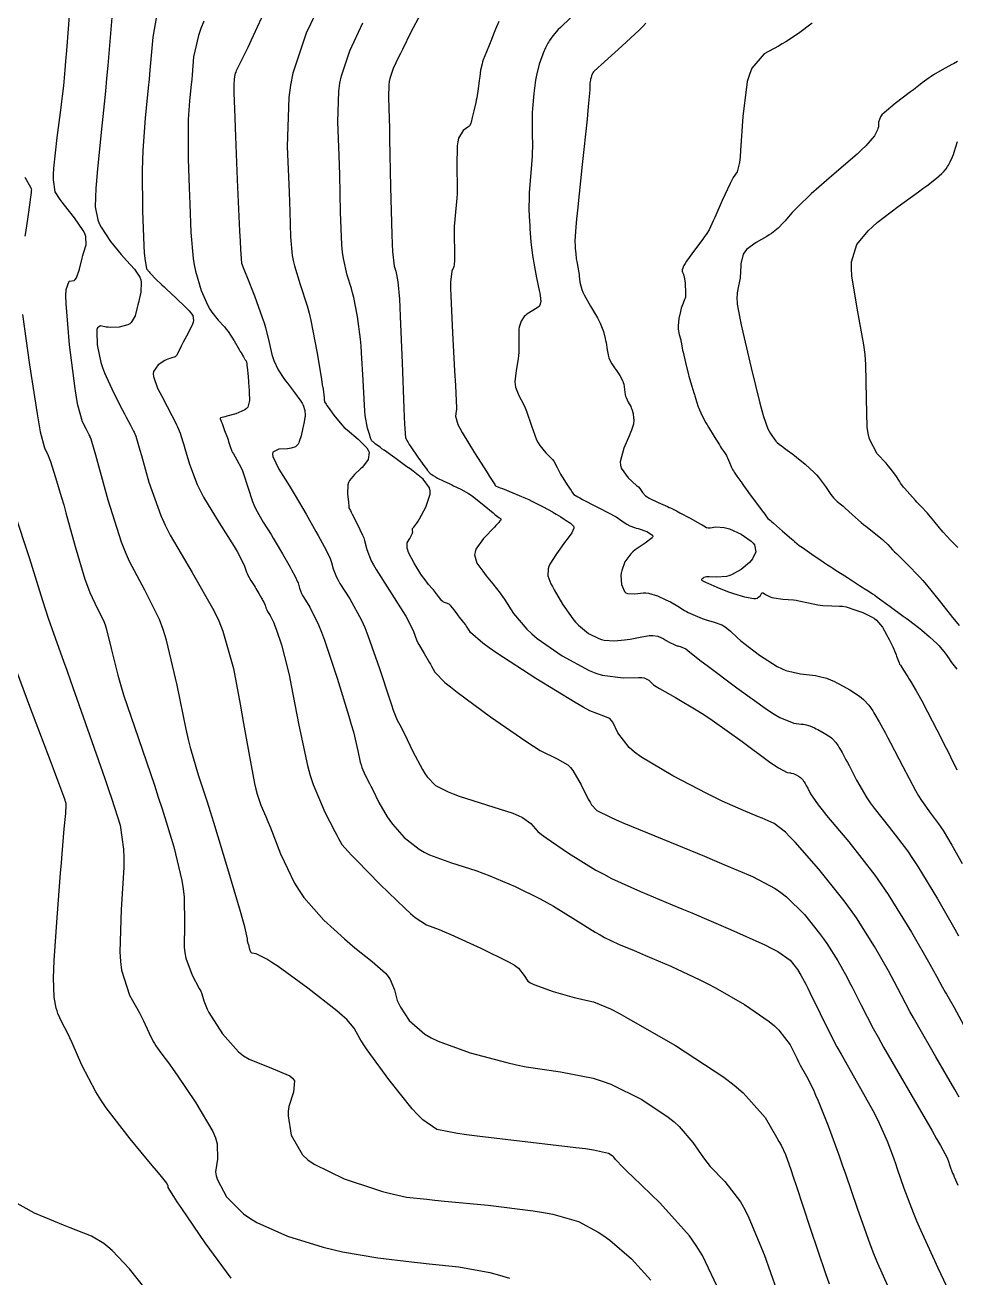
# Model space of a CAD drawing. Header units: metres. Extents: x 837476 to 838477, y 1189012 to 1191014.
# Drawn here: x 838235.9 to 838339.2, y 1189407.2 to 1189546.1 of the extents above; entities that cross this region are included whole.
import ezdxf

# ---------------------------------------------------------------- set-up
doc = ezdxf.new("R2010")
doc.units = ezdxf.units.M
doc.header["$LTSCALE"] = 0.3
doc.layers.add('COTAS 10', color=1, linetype='Continuous')
doc.layers.add('COTAS INT', color=252, linetype='Continuous')

msp = doc.modelspace()

# ---------------------------------------------------------------- linework, layer by layer
at = {"layer": 'COTAS 10'}
for points in [[(838250.729, 1189548.601), (838250.054, 1189544.787), (838249.749, 1189541.129), (838249.66, 1189540.149), (838249.569, 1189539.182), (838249.223, 1189535.808), (838248.959, 1189532.234), (838248.92, 1189531.142), (838248.895, 1189530.005), (838248.927, 1189525.528), (838249.07, 1189521.641), (838249.116, 1189520.876), (838249.165, 1189520.246), (838249.361, 1189519.097), (838249.647, 1189518.767), (838249.751, 1189518.653), (838249.866, 1189518.53), (838250.375, 1189518.005), (838251.08, 1189517.314), (838251.319, 1189517.086), (838251.578, 1189516.842), (838252.673, 1189515.83), (838253.699, 1189514.857), (838253.914, 1189514.638), (838254.099, 1189514.441), (838254.519, 1189513.91), (838254.575, 1189513.376), (838254.531, 1189513.178), (838254.46, 1189512.956), (838253.99, 1189511.973), (838253.438, 1189510.969), (838253.316, 1189510.735), (838253.208, 1189510.519), (838252.932, 1189509.901), (838252.704, 1189509.498), (838252.626, 1189509.418), (838252.543, 1189509.351), (838252.192, 1189509.227), (838251.718, 1189509.089), (838251.557, 1189509.015), (838251.383, 1189508.924), (838250.647, 1189508.465), (838250.14, 1189507.721), (838250.11, 1189507.451), (838250.129, 1189507.154), (838250.595, 1189505.848), (838251.313, 1189504.481), (838251.49, 1189504.144), (838251.658, 1189503.826), (838252.185, 1189502.831), (838252.608, 1189501.995), (838252.711, 1189501.778), (838252.807, 1189501.567), (838253.102, 1189500.856), (838253.415, 1189499.921), (838253.522, 1189499.569), (838253.638, 1189499.176), (838254.134, 1189497.421), (838254.975, 1189495.195), (838255.309, 1189494.506), (838255.688, 1189493.785), (838257.421, 1189490.921), (838259.083, 1189488.318), (838259.416, 1189487.763), (838259.695, 1189487.279), (838260.244, 1189486.13), (838260.469, 1189485.47), (838260.544, 1189485.294), (838260.623, 1189485.123), (838260.954, 1189484.53), (838261.311, 1189483.96), (838261.407, 1189483.803), (838261.501, 1189483.647), (838261.832, 1189483.085), (838262.117, 1189482.585), (838262.183, 1189482.468), (838262.243, 1189482.36), (838262.411, 1189482.048), (838262.523, 1189481.812), (838262.547, 1189481.752), (838262.567, 1189481.695), (838262.616, 1189481.509), (838262.705, 1189481.273), (838262.752, 1189481.185), (838262.808, 1189481.086), (838263.087, 1189480.646), (838263.486, 1189479.842), (838263.616, 1189479.514), (838263.756, 1189479.141), (838264.335, 1189477.411), (838265.016, 1189474.811), (838265.22, 1189473.888), (838265.431, 1189472.878), (838266.251, 1189468.497), (838267.218, 1189464.002), (838267.522, 1189462.92), (838267.843, 1189461.907), (838269.132, 1189458.837), (838270.27, 1189456.702), (838270.495, 1189456.279), (838270.68, 1189455.929), (838271.024, 1189455.272), (838271.733, 1189454.481), (838272.149, 1189454.046), (838272.659, 1189453.518), (838275.296, 1189450.832), (838278.064, 1189448.138), (838278.659, 1189447.605), (838279.178, 1189447.165), (838280.431, 1189446.344), (838281.819, 1189445.817), (838282.424, 1189445.562), (838283.124, 1189445.26), (838286.449, 1189443.772), (838289.589, 1189442.214), (838290.173, 1189441.867), (838290.633, 1189441.556), (838291.264, 1189440.739), (838291.652, 1189440.115), (838291.958, 1189439.926), (838292.35, 1189439.731), (838294.487, 1189438.967), (838296.816, 1189438.299), (838297.33, 1189438.164), (838297.788, 1189438.051), (838298.967, 1189437.822), (838300.85, 1189437.021), (838301.751, 1189436.548), (838302.817, 1189435.965), (838308.037, 1189432.951), (838313.394, 1189429.459), (838314.546, 1189428.575), (838315.555, 1189427.727), (838318.002, 1189424.965), (838319.267, 1189422.799), (838319.531, 1189422.327), (838319.757, 1189421.911), (838320.262, 1189420.869), (838320.838, 1189419.202), (838321.11, 1189418.392), (838321.431, 1189417.43), (838322.994, 1189412.698), (838324.702, 1189407.685), (838325.114, 1189406.547)], [(838279.753, 1189547.352), (838278.679, 1189545.327), (838277.753, 1189543.433), (838277.534, 1189542.983), (838277.333, 1189542.565), (838276.742, 1189541.321), (838276.367, 1189540.205), (838276.301, 1189539.867), (838276.251, 1189539.516), (838276.209, 1189538.146), (838276.283, 1189535.729), (838276.308, 1189534.718), (838276.333, 1189533.56), (838276.439, 1189528.146), (838276.57, 1189522.921), (838276.611, 1189521.883), (838276.654, 1189521.022), (838276.829, 1189519.386), (838277.009, 1189518.826), (838277.056, 1189518.644), (838277.102, 1189518.45), (838277.257, 1189517.648), (838277.416, 1189515.737), (838277.465, 1189514.844), (838277.515, 1189513.792), (838277.711, 1189508.676), (838277.899, 1189503.662), (838277.944, 1189502.675), (838277.986, 1189501.862), (838278.109, 1189500.372), (838278.379, 1189499.826), (838278.513, 1189499.608), (838278.672, 1189499.36), (838279.459, 1189498.222), (838280.25, 1189497.136), (838280.411, 1189496.922), (838280.547, 1189496.745), (838280.829, 1189496.416), (838280.952, 1189496.326), (838280.988, 1189496.3), (838281.024, 1189496.273), (838281.16, 1189496.168), (838281.416, 1189496.012), (838281.528, 1189495.953), (838281.658, 1189495.886), (838282.274, 1189495.586), (838283.018, 1189495.235), (838283.228, 1189495.136), (838283.44, 1189495.036), (838284.222, 1189494.67), (838285.102, 1189494.167), (838285.375, 1189493.981), (838285.662, 1189493.775), (838286.808, 1189492.864), (838287.81, 1189492.021), (838288.006, 1189491.858), (838288.167, 1189491.726), (838288.456, 1189491.502), (838288.52, 1189491.475), (838288.539, 1189491.466), (838288.559, 1189491.456), (838288.637, 1189491.416), (838288.689, 1189491.362), (838288.693, 1189491.344), (838288.693, 1189491.325), (838288.655, 1189491.241), (838288.581, 1189491.145), (838288.558, 1189491.116), (838288.534, 1189491.088), (838288.438, 1189490.978), (838288.119, 1189490.636), (838287.955, 1189490.46), (838286.767, 1189489.194), (838285.918, 1189487.991), (838285.809, 1189487.685), (838285.754, 1189487.392), (838286.014, 1189486.436), (838286.66, 1189485.555), (838286.85, 1189485.309), (838287.045, 1189485.062), (838287.786, 1189484.166), (838288.61, 1189483.113), (838288.855, 1189482.768), (838289.109, 1189482.4), (838290.089, 1189480.877), (838291.543, 1189479.135), (838292.095, 1189478.629), (838292.712, 1189478.112), (838295.48, 1189476.159), (838298.458, 1189474.56), (838299.207, 1189474.267), (838299.924, 1189474.038), (838302.243, 1189473.75), (838303.961, 1189473.79), (838304.299, 1189473.768), (838304.578, 1189473.731), (838305.089, 1189473.48), (838305.619, 1189472.973), (838305.909, 1189472.776), (838306.262, 1189472.555), (838308.055, 1189471.549), (838310.524, 1189470.09), (838311.303, 1189469.582), (838312.124, 1189469.029), (838315.432, 1189466.66), (838318.375, 1189464.513), (838318.966, 1189464.102), (838319.46, 1189463.769), (838320.434, 1189463.228), (838320.742, 1189463.197), (838320.817, 1189463.185), (838320.886, 1189463.173), (838321.096, 1189463.118), (838321.294, 1189463.036), (838321.356, 1189463.006), (838321.421, 1189462.972), (838321.682, 1189462.827), (838321.927, 1189462.667), (838321.982, 1189462.624), (838322.032, 1189462.583), (838322.163, 1189462.44), (838322.261, 1189462.292), (838322.29, 1189462.248), (838322.318, 1189462.201), (838322.426, 1189462.02), (838322.584, 1189461.729), (838322.644, 1189461.614), (838322.712, 1189461.483), (838323.019, 1189460.887), (838323.886, 1189459.643), (838324.307, 1189459.105), (838324.807, 1189458.482), (838327.268, 1189455.533), (838330.145, 1189451.871), (838330.908, 1189450.799), (838331.655, 1189449.702), (838334.233, 1189445.533), (838336.266, 1189441.969), (838336.67, 1189441.254), (838337.006, 1189440.657), (838337.649, 1189439.484), (838337.966, 1189438.883), (838338.098, 1189438.647), (838338.248, 1189438.381), (838338.949, 1189437.168), (838340.013, 1189435.258)], [(838339.345, 1189542.094), (838338.871, 1189541.836), (838338.694, 1189541.74), (838337.615, 1189541.154), (838336.661, 1189540.599), (838336.418, 1189540.443), (838336.183, 1189540.287), (838335.41, 1189539.717), (838334.831, 1189539.25), (838334.718, 1189539.159), (838334.626, 1189539.085), (838334.465, 1189538.956), (838334.136, 1189538.711), (838332.426, 1189537.437), (838331.184, 1189536.404), (838330.957, 1189536.167), (838330.779, 1189535.951), (838330.557, 1189535.347), (838330.553, 1189534.831), (838330.513, 1189534.67), (838330.456, 1189534.501), (838330.11, 1189533.828), (838329.15, 1189532.743), (838328.707, 1189532.314), (838328.186, 1189531.83), (838325.664, 1189529.619), (838323.109, 1189527.398), (838322.567, 1189526.907), (838322.098, 1189526.471), (838321.001, 1189525.344), (838320.381, 1189524.609), (838320.211, 1189524.419), (838320.042, 1189524.235), (838319.441, 1189523.62), (838318.705, 1189523.023), (838318.451, 1189522.85), (838318.176, 1189522.674), (838317.001, 1189522.011), (838315.941, 1189521.236), (838315.739, 1189520.988), (838315.575, 1189520.727), (838315.312, 1189519.665), (838315.268, 1189518.589), (838315.242, 1189518.318), (838315.21, 1189518.058), (838315.045, 1189517.22), (838314.898, 1189516.447), (838314.877, 1189516.229), (838314.865, 1189516.008), (838314.892, 1189515.196), (838315.18, 1189513.607), (838315.333, 1189512.897), (838315.517, 1189512.069), (838316.444, 1189508.101), (838317.418, 1189504.186), (838317.631, 1189503.39), (838317.821, 1189502.72), (838318.302, 1189501.343), (838318.602, 1189500.835), (838318.677, 1189500.712), (838318.748, 1189500.597), (838318.978, 1189500.247), (838319.189, 1189499.976), (838319.249, 1189499.91), (838319.31, 1189499.848), (838319.532, 1189499.66), (838319.811, 1189499.461), (838319.906, 1189499.393), (838320.009, 1189499.319), (838320.448, 1189499.003), (838321.053, 1189498.547), (838321.261, 1189498.385), (838321.486, 1189498.207), (838322.448, 1189497.435), (838323.445, 1189496.526), (838323.693, 1189496.261), (838323.929, 1189495.991), (838324.68, 1189494.971), (838325.29, 1189494.071), (838325.437, 1189493.877), (838325.574, 1189493.707), (838325.992, 1189493.294), (838326.468, 1189492.913), (838326.643, 1189492.763), (838326.836, 1189492.594), (838327.686, 1189491.826), (838328.64, 1189490.979), (838328.898, 1189490.76), (838329.154, 1189490.548), (838330.053, 1189489.84), (838330.828, 1189489.233), (838331.005, 1189489.084), (838331.165, 1189488.943), (838331.608, 1189488.506), (838332.14, 1189487.943), (838332.357, 1189487.723), (838332.603, 1189487.476), (838333.745, 1189486.354), (838335.106, 1189484.943), (838335.49, 1189484.514), (838335.878, 1189484.068), (838337.308, 1189482.319), (838338.528, 1189480.764), (838338.784, 1189480.44), (838339.005, 1189480.163), (838339.505, 1189479.548)], [(838258.753, 1189407.157), (838255.865, 1189411.062), (838253.269, 1189414.885), (838252.777, 1189415.622), (838252.384, 1189416.22), (838251.785, 1189417.22), (838251.785, 1189417.347), (838251.769, 1189417.395), (838251.747, 1189417.448), (838251.61, 1189417.683), (838250.877, 1189418.601), (838250.48, 1189419.084), (838249.998, 1189419.667), (838247.555, 1189422.597), (838244.911, 1189426.032), (838244.303, 1189426.932), (838243.748, 1189427.81), (838242.193, 1189430.798), (838241.122, 1189433.256), (838240.873, 1189433.8), (838240.645, 1189434.285), (838239.992, 1189435.544), (838239.542, 1189436.503), (838239.442, 1189436.798), (838239.352, 1189437.107), (838239.113, 1189438.33), (838239.061, 1189440.481), (838239.088, 1189441.375), (838239.133, 1189442.398), (838239.448, 1189447.17), (838239.834, 1189452.092), (838239.925, 1189453.209), (838240.008, 1189454.221), (838240.251, 1189456.988), (838240.401, 1189458.684), (838240.426, 1189459.02), (838240.444, 1189459.298), (838240.449, 1189459.818), (838240.384, 1189460.019), (838240.359, 1189460.095), (838240.33, 1189460.18), (838240.197, 1189460.562), (838239.527, 1189462.363), (838239.158, 1189463.343), (838238.711, 1189464.531), (838236.436, 1189470.562), (838233.959, 1189477.261)]]:
    msp.add_lwpolyline(points, dxfattribs=at)
at = {"layer": 'COTAS INT'}
for points in [[(838312.995, 1189405.519), (838311.039, 1189409.682), (838310.347, 1189410.778), (838309.591, 1189411.85), (838306.318, 1189415.519), (838303.317, 1189418.389), (838302.731, 1189418.958), (838302.253, 1189419.428), (838301.412, 1189420.312), (838301.2, 1189420.564), (838301.119, 1189420.637), (838301.027, 1189420.711), (838300.612, 1189420.987), (838298.937, 1189421.355), (838298.05, 1189421.487), (838296.98, 1189421.632), (838286.045, 1189422.909), (838284.88, 1189423.064), (838283.876, 1189423.21), (838281.587, 1189423.649), (838280.01, 1189424.727), (838279.455, 1189425.275), (838278.849, 1189425.931), (838276.234, 1189429.201), (838273.852, 1189432.492), (838273.393, 1189433.161), (838273.021, 1189433.725), (838272.401, 1189434.886), (838271.58, 1189435.854), (838271.081, 1189436.296), (838270.464, 1189436.813), (838267.256, 1189439.308), (838263.958, 1189441.71), (838263.284, 1189442.169), (838262.715, 1189442.539), (838261.523, 1189443.129), (838261.102, 1189443.206), (838261.019, 1189443.253), (838260.95, 1189443.311), (838260.818, 1189443.61), (838260.771, 1189443.938), (838260.754, 1189444.014), (838260.736, 1189444.083), (838260.659, 1189444.277), (838260.594, 1189444.449), (838260.584, 1189444.503), (838260.577, 1189444.56), (838260.579, 1189444.792), (838260.259, 1189446.136), (838260.049, 1189446.894), (838259.786, 1189447.82), (838258.397, 1189452.557), (838256.845, 1189457.696), (838256.479, 1189458.875), (838256.141, 1189459.948), (838255.151, 1189462.941), (838254.295, 1189465.876), (838254.042, 1189466.912), (838253.782, 1189468.044), (838252.783, 1189472.941), (838251.593, 1189477.916), (838251.213, 1189479.098), (838250.811, 1189480.196), (838249.176, 1189483.452), (838247.47, 1189486.631), (838247.024, 1189487.679), (838246.588, 1189488.799), (838245.109, 1189493.452), (838243.965, 1189497.609), (838243.741, 1189498.416), (838243.558, 1189499.074), (838243.232, 1189500.211), (838243.16, 1189500.387), (838243.136, 1189500.439), (838243.111, 1189500.492), (838243.006, 1189500.698), (838242.821, 1189501.049), (838242.745, 1189501.194), (838242.658, 1189501.359), (838242.254, 1189502.129), (838241.75, 1189503.987), (838241.599, 1189504.839), (838241.444, 1189505.837), (838240.844, 1189510.66), (838240.454, 1189515.261), (838240.431, 1189516.119), (838240.445, 1189516.797), (838240.804, 1189517.741), (838241.344, 1189517.805), (838241.472, 1189517.927), (838241.59, 1189518.094), (838241.941, 1189519.076), (838242.228, 1189520.262), (838242.307, 1189520.559), (838242.385, 1189520.841), (838242.664, 1189521.742), (838242.635, 1189522.7), (838242.518, 1189523.017), (838242.355, 1189523.356), (838241.374, 1189524.77), (838240.264, 1189526.157), (838240.02, 1189526.481), (838239.802, 1189526.777), (838239.243, 1189527.629), (838239.041, 1189528.966), (838239.049, 1189529.568), (838239.084, 1189530.271), (838239.442, 1189533.65), (838239.884, 1189536.987), (838239.973, 1189537.664), (838240.047, 1189538.234), (838240.194, 1189539.401), (838240.344, 1189541.183), (838240.421, 1189542.14), (838240.513, 1189543.298), (838240.971, 1189549.158)], [(838268.986, 1189549.263), (838267.089, 1189545.235), (838265.602, 1189540.811), (838265.34, 1189539.471), (838265.144, 1189538.082), (838264.975, 1189532.651), (838265.189, 1189527.616), (838265.233, 1189526.477), (838265.27, 1189525.448), (838265.35, 1189522.651), (838265.539, 1189520.578), (838265.644, 1189520.006), (838265.773, 1189519.433), (838266.43, 1189517.371), (838267.203, 1189514.979), (838267.405, 1189514.198), (838267.601, 1189513.367), (838268.264, 1189509.937), (838268.772, 1189506.859), (838268.869, 1189506.249), (838268.948, 1189505.744), (838269.078, 1189504.795), (838269.09, 1189504.566), (838269.094, 1189504.516), (838269.099, 1189504.471), (838269.119, 1189504.356), (838269.29, 1189504.081), (838269.389, 1189503.935), (838269.511, 1189503.76), (838270.142, 1189502.875), (838271.028, 1189501.807), (838271.312, 1189501.515), (838271.612, 1189501.226), (838272.836, 1189500.199), (838273.819, 1189499.238), (838273.967, 1189498.992), (838274.063, 1189498.753), (838273.96, 1189497.962), (838273.453, 1189497.259), (838273.293, 1189497.076), (838273.124, 1189496.898), (838272.445, 1189496.298), (838271.879, 1189495.623), (838271.782, 1189495.397), (838271.711, 1189495.155), (838271.667, 1189494.139), (838271.765, 1189493.229), (838271.783, 1189493.053), (838271.796, 1189492.91), (838271.812, 1189492.666), (838271.808, 1189492.635), (838271.81, 1189492.625), (838271.812, 1189492.616), (838271.828, 1189492.578), (838271.983, 1189492.284), (838272.073, 1189492.113), (838272.182, 1189491.904), (838272.746, 1189490.824), (838273.335, 1189489.576), (838273.46, 1189489.261), (838273.569, 1189488.958), (838273.826, 1189487.975), (838274.3, 1189486.729), (838274.545, 1189486.261), (838274.84, 1189485.74), (838276.317, 1189483.414), (838277.82, 1189481.091), (838278.13, 1189480.572), (838278.395, 1189480.106), (838278.97, 1189478.872), (838279.322, 1189477.961), (838279.445, 1189477.699), (838279.579, 1189477.432), (838280.16, 1189476.433), (838280.741, 1189475.49), (838280.877, 1189475.259), (838281.001, 1189475.04), (838281.357, 1189474.358), (838282.477, 1189473.234), (838283.083, 1189472.738), (838283.816, 1189472.161), (838287.534, 1189469.409), (838291.439, 1189466.704), (838292.291, 1189466.156), (838293.044, 1189465.696), (838294.936, 1189464.764), (838296.1, 1189464.1), (838296.395, 1189463.81), (838296.677, 1189463.474), (838297.596, 1189461.874), (838298.373, 1189460.278), (838298.567, 1189459.944), (838298.75, 1189459.656), (838299.334, 1189459.007), (838300.763, 1189458.316), (838301.48, 1189458.002), (838302.336, 1189457.636), (838306.586, 1189455.869), (838311.257, 1189453.946), (838312.379, 1189453.48), (838313.426, 1189453.043), (838316.586, 1189451.707), (838319.097, 1189450.36), (838319.735, 1189449.916), (838320.348, 1189449.442), (838322.353, 1189447.474), (838324.041, 1189445.37), (838324.454, 1189444.81), (838324.844, 1189444.259), (838326.053, 1189442.353), (838327.086, 1189440.488), (838327.364, 1189439.963), (838327.64, 1189439.435), (838328.605, 1189437.5), (838329.992, 1189434.851), (838330.532, 1189433.873), (838331.141, 1189432.789), (838333.903, 1189427.991), (838336.51, 1189423.501), (838337.02, 1189422.611), (838337.438, 1189421.874), (838338.183, 1189420.491), (838338.332, 1189420.088), (838338.374, 1189419.969), (838338.416, 1189419.848), (838338.572, 1189419.387), (838338.793, 1189418.802), (838338.877, 1189418.603), (838338.97, 1189418.388), (838339.387, 1189417.477)], [(838262.808, 1189548.361), (838260.976, 1189544.452), (838260.598, 1189543.656), (838260.277, 1189542.983), (838259.318, 1189541.046), (838259.265, 1189540.915), (838259.221, 1189540.792), (838259.137, 1189540.415), (838259.111, 1189540.098), (838259.103, 1189540.013), (838259.095, 1189539.929), (838259.065, 1189539.636), (838259.043, 1189539.306), (838259.04, 1189539.198), (838259.038, 1189539.083), (838259.043, 1189538.609), (838259.112, 1189536.814), (838259.15, 1189535.865), (838259.197, 1189534.721), (838259.436, 1189528.959), (838259.688, 1189523.26), (838259.743, 1189522.156), (838259.791, 1189521.258), (838259.911, 1189519.723), (838260.176, 1189519.05), (838260.316, 1189518.694), (838260.485, 1189518.264), (838261.334, 1189516.101), (838262.214, 1189513.699), (838262.402, 1189513.119), (838262.567, 1189512.576), (838262.96, 1189510.92), (838263.26, 1189509.598), (838263.366, 1189509.264), (838263.481, 1189508.945), (838263.979, 1189507.912), (838264.6, 1189506.95), (838264.792, 1189506.676), (838264.993, 1189506.399), (838265.795, 1189505.369), (838266.494, 1189504.423), (838266.631, 1189504.198), (838266.743, 1189503.99), (838266.944, 1189503.373), (838266.957, 1189502.872), (838266.952, 1189502.737), (838266.942, 1189502.603), (838266.872, 1189502.134), (838266.759, 1189501.616), (838266.722, 1189501.453), (838266.683, 1189501.28), (838266.522, 1189500.582), (838266.317, 1189499.935), (838266.25, 1189499.794), (838266.179, 1189499.67), (838265.885, 1189499.361), (838265.408, 1189499.198), (838265.222, 1189499.166), (838265.013, 1189499.141), (838264.06, 1189499.096), (838263.387, 1189498.752), (838263.355, 1189498.536), (838263.388, 1189498.269), (838264.063, 1189496.872), (838265.198, 1189495.054), (838265.521, 1189494.521), (838265.849, 1189493.975), (838267.066, 1189491.898), (838268.165, 1189489.971), (838268.418, 1189489.52), (838268.65, 1189489.104), (838269.301, 1189487.899), (838269.731, 1189486.988), (838269.822, 1189486.758), (838269.902, 1189486.537), (838270.089, 1189485.819), (838270.435, 1189484.91), (838270.614, 1189484.569), (838270.829, 1189484.189), (838271.907, 1189482.491), (838273.216, 1189480.12), (838273.576, 1189479.316), (838273.935, 1189478.446), (838275.227, 1189474.771), (838276.309, 1189471.402), (838276.537, 1189470.726), (838276.734, 1189470.161), (838277.185, 1189469.046), (838277.601, 1189468.276), (838277.775, 1189467.928), (838277.976, 1189467.522), (838278.914, 1189465.568), (838279.974, 1189463.568), (838280.251, 1189463.133), (838280.52, 1189462.749), (838281.434, 1189461.79), (838282.829, 1189461.086), (838283.402, 1189460.862), (838284.057, 1189460.625), (838287.096, 1189459.668), (838290.017, 1189458.715), (838290.597, 1189458.482), (838291.078, 1189458.262), (838291.989, 1189457.577), (838292.79, 1189456.706), (838293.202, 1189456.369), (838293.695, 1189455.991), (838296.164, 1189454.276), (838299.218, 1189452.418), (838300.082, 1189451.948), (838300.953, 1189451.498), (838304.165, 1189450.035), (838307.682, 1189448.577), (838308.747, 1189448.13), (838309.851, 1189447.664), (838314.165, 1189445.826), (838317.957, 1189444.111), (838318.732, 1189443.723), (838319.388, 1189443.373), (838320.763, 1189442.424), (838321.311, 1189441.742), (838321.445, 1189441.56), (838321.571, 1189441.381), (838321.963, 1189440.763), (838322.496, 1189439.747), (838322.712, 1189439.318), (838322.956, 1189438.824), (838324.083, 1189436.508), (838325.522, 1189433.659), (838325.964, 1189432.83), (838326.424, 1189431.984), (838328.239, 1189428.782), (838329.929, 1189425.767), (838330.309, 1189425.039), (838330.653, 1189424.356), (838331.578, 1189422.275), (838332.267, 1189420.406), (838332.461, 1189419.858), (838332.658, 1189419.296), (838333.379, 1189417.157), (838334.404, 1189414.445), (838334.791, 1189413.522), (838335.223, 1189412.525), (838337.157, 1189408.303), (838338.994, 1189404.387)], [(838245.513, 1189546.973), (838245.069, 1189541.645), (838244.939, 1189540.217), (838244.806, 1189538.809), (838244.303, 1189533.894), (838243.889, 1189529.772), (838243.814, 1189528.864), (838243.755, 1189528.058), (838243.683, 1189525.987), (838243.964, 1189524.538), (838244.128, 1189524.124), (838244.329, 1189523.703), (838245.368, 1189522.135), (838246.557, 1189520.683), (838246.853, 1189520.336), (838247.135, 1189520.012), (838248.033, 1189519.042), (838248.63, 1189518.155), (838248.722, 1189517.885), (838248.782, 1189517.603), (838248.736, 1189516.496), (838248.484, 1189515.377), (838248.415, 1189515.088), (838248.346, 1189514.807), (838248.1, 1189513.869), (838247.682, 1189513.145), (838247.505, 1189512.999), (838247.301, 1189512.878), (838246.343, 1189512.638), (838245.337, 1189512.607), (838245.103, 1189512.617), (838244.889, 1189512.636), (838244.275, 1189512.771), (838243.922, 1189512.561), (838243.872, 1189512.362), (838243.843, 1189512.102), (838243.909, 1189510.653), (838244.306, 1189508.72), (838244.485, 1189508.155), (838244.693, 1189507.577), (838245.696, 1189505.378), (838246.716, 1189503.434), (838246.935, 1189503.017), (838247.128, 1189502.651), (838247.595, 1189501.765), (838247.859, 1189501.244), (838247.923, 1189501.108), (838247.983, 1189500.977), (838248.167, 1189500.534), (838248.486, 1189499.498), (838248.632, 1189498.993), (838248.802, 1189498.393), (838249.621, 1189495.437), (838250.958, 1189491.729), (838251.454, 1189490.655), (838252.005, 1189489.56), (838254.45, 1189485.437), (838256.854, 1189481.212), (838257.379, 1189480.055), (838257.843, 1189478.902), (838259.013, 1189474.783), (838259.756, 1189470.799), (838259.952, 1189469.732), (838260.142, 1189468.682), (838260.793, 1189465.017), (838261.364, 1189462.019), (838261.504, 1189461.388), (838261.636, 1189460.844), (838262.05, 1189459.599), (838262.606, 1189458.362), (838262.828, 1189457.823), (838263.08, 1189457.198), (838264.237, 1189454.231), (838265.794, 1189450.958), (838266.298, 1189450.14), (838266.834, 1189449.361), (838269.035, 1189446.868), (838271.324, 1189444.801), (838271.916, 1189444.29), (838272.489, 1189443.806), (838274.408, 1189442.28), (838275.88, 1189440.977), (838276.171, 1189440.633), (838276.412, 1189440.297), (838276.863, 1189439.145), (838277.19, 1189437.949), (838277.353, 1189437.585), (838277.547, 1189437.208), (838278.51, 1189435.726), (838280.257, 1189434.218), (838280.947, 1189433.824), (838281.725, 1189433.44), (838285.277, 1189432.135), (838289.324, 1189431.061), (838290.415, 1189430.821), (838291.493, 1189430.607), (838295.277, 1189430.042), (838298.915, 1189429.327), (838299.9, 1189429.017), (838300.877, 1189428.66), (838304.325, 1189426.969), (838307.25, 1189425.018), (838307.897, 1189424.498), (838308.474, 1189423.985), (838309.966, 1189422.204), (838311.139, 1189420.49), (838311.513, 1189420.02), (838311.909, 1189419.552), (838313.519, 1189417.877), (838315.253, 1189415.623), (838315.726, 1189414.789), (838316.198, 1189413.864), (838317.877, 1189409.769), (838319.286, 1189405.781)], [(838255.73, 1189546.551), (838255.398, 1189545.732), (838255.122, 1189544.963), (838254.596, 1189542.601), (838254.43, 1189540.614), (838254.382, 1189540.081), (838254.332, 1189539.556), (838254.144, 1189537.722), (838254.004, 1189535.651), (838253.985, 1189534.975), (838253.974, 1189534.256), (838254.005, 1189531.291), (838254.101, 1189528.062), (838254.13, 1189527.177), (838254.161, 1189526.295), (838254.283, 1189523.143), (838254.538, 1189520.25), (838254.653, 1189519.533), (838254.787, 1189518.851), (838255.43, 1189516.691), (838256.187, 1189515.015), (838256.393, 1189514.639), (838256.598, 1189514.302), (838257.324, 1189513.399), (838258.028, 1189512.651), (838258.219, 1189512.41), (838258.409, 1189512.155), (838259.079, 1189511.112), (838259.638, 1189510.148), (838259.758, 1189509.942), (838259.863, 1189509.763), (838260.114, 1189509.335), (838260.252, 1189509.112), (838260.285, 1189509.061), (838260.316, 1189509.015), (838260.409, 1189508.888), (838260.491, 1189508.565), (838260.515, 1189508.394), (838260.54, 1189508.189), (838260.635, 1189507.158), (838260.722, 1189505.983), (838260.742, 1189505.688), (838260.76, 1189505.406), (838260.81, 1189504.497), (838260.598, 1189503.768), (838260.452, 1189503.601), (838260.267, 1189503.448), (838259.281, 1189503.019), (838258.271, 1189502.747), (838258.071, 1189502.694), (838257.906, 1189502.65), (838257.596, 1189502.572), (838257.537, 1189502.543), (838257.529, 1189502.531), (838257.525, 1189502.518), (838257.54, 1189502.454), (838257.641, 1189502.212), (838257.69, 1189502.087), (838257.749, 1189501.936), (838258.037, 1189501.179), (838258.343, 1189500.345), (838258.412, 1189500.146), (838258.475, 1189499.96), (838258.646, 1189499.405), (838258.84, 1189498.891), (838258.918, 1189498.732), (838259.005, 1189498.566), (838259.405, 1189497.905), (838259.871, 1189497.011), (838259.999, 1189496.698), (838260.128, 1189496.356), (838260.593, 1189494.886), (838261.14, 1189493.283), (838261.32, 1189492.858), (838261.514, 1189492.441), (838262.317, 1189491), (838263.184, 1189489.618), (838263.416, 1189489.237), (838263.646, 1189488.857), (838264.449, 1189487.492), (838265.141, 1189486.278), (838265.3, 1189485.994), (838265.446, 1189485.732), (838265.856, 1189484.973), (838266.127, 1189484.4), (838266.184, 1189484.255), (838266.234, 1189484.116), (838266.353, 1189483.664), (838266.57, 1189483.092), (838266.683, 1189482.877), (838266.818, 1189482.637), (838267.497, 1189481.569), (838268.465, 1189479.617), (838268.783, 1189478.82), (838269.122, 1189477.913), (838270.528, 1189473.712), (838271.819, 1189469.48), (838272.086, 1189468.553), (838272.314, 1189467.732), (838272.811, 1189465.65), (838273.083, 1189464.389), (838273.168, 1189464.085), (838273.258, 1189463.801), (838273.62, 1189462.94), (838274.091, 1189462.032), (838274.249, 1189461.719), (838274.42, 1189461.379), (838275.139, 1189459.928), (838276.058, 1189458.34), (838276.354, 1189457.914), (838276.67, 1189457.494), (838277.961, 1189456.026), (838279.621, 1189454.728), (838280.168, 1189454.415), (838280.753, 1189454.121), (838283.184, 1189453.229), (838285.901, 1189452.361), (838286.667, 1189452.082), (838287.439, 1189451.787), (838290.276, 1189450.586), (838293.053, 1189449.226), (838293.787, 1189448.832), (838294.506, 1189448.43), (838296.974, 1189446.914), (838299.147, 1189445.545), (838299.679, 1189445.236), (838300.181, 1189444.957), (838301.743, 1189444.201), (838303.464, 1189443.484), (838304.067, 1189443.229), (838304.723, 1189442.951), (838307.55, 1189441.743), (838310.737, 1189440.263), (838311.621, 1189439.813), (838312.505, 1189439.345), (838315.707, 1189437.509), (838318.433, 1189435.635), (838319.018, 1189435.143), (838319.529, 1189434.663), (838320.762, 1189433.025), (838321.498, 1189431.546), (838321.695, 1189431.166), (838321.891, 1189430.798), (838322.574, 1189429.574), (838323.347, 1189428.034), (838323.599, 1189427.467), (838323.867, 1189426.838), (838324.972, 1189424.058), (838326.202, 1189420.725), (838326.549, 1189419.746), (838326.899, 1189418.745), (838328.187, 1189414.928), (838329.595, 1189410.977), (838330.021, 1189409.891), (838330.462, 1189408.809), (838332.185, 1189404.928)], [(838339.507, 1189427.243), (838339.031, 1189428.081), (838336.927, 1189431.721), (838334.88, 1189435.267), (838334.44, 1189436.045), (838334.056, 1189436.735), (838333.127, 1189438.492), (838332.323, 1189440.046), (838332.017, 1189440.609), (838331.676, 1189441.228), (838330.143, 1189443.943), (838328.117, 1189447.137), (838327.464, 1189448.059), (838326.772, 1189448.998), (838323.943, 1189452.524), (838321.307, 1189455.511), (838320.738, 1189456.109), (838320.237, 1189456.609), (838319.007, 1189457.589), (838318.01, 1189458.009), (838317.657, 1189458.156), (838317.269, 1189458.317), (838315.591, 1189459.007), (838313.232, 1189460.074), (838312.416, 1189460.471), (838311.53, 1189460.913), (838307.741, 1189462.877), (838304.221, 1189464.979), (838303.504, 1189465.507), (838302.899, 1189466.012), (838301.643, 1189467.643), (838301.089, 1189468.824), (838300.926, 1189469.046), (838300.759, 1189469.222), (838300.118, 1189469.477), (838298.551, 1189470.095), (838297.8, 1189470.499), (838296.911, 1189471.004), (838292.554, 1189473.673), (838288.248, 1189476.48), (838287.391, 1189477.073), (838286.679, 1189477.586), (838285.322, 1189478.77), (838284.934, 1189479.373), (838284.834, 1189479.518), (838284.737, 1189479.655), (838284.411, 1189480.072), (838284.085, 1189480.473), (838283.987, 1189480.6), (838283.887, 1189480.733), (838283.497, 1189481.273), (838283.114, 1189481.74), (838283.018, 1189481.828), (838282.926, 1189481.899), (838282.629, 1189482.004), (838282.33, 1189482.113), (838282.236, 1189482.185), (838282.137, 1189482.277), (838281.742, 1189482.759), (838281.318, 1189483.333), (838281.201, 1189483.481), (838281.084, 1189483.624), (838280.664, 1189484.105), (838280.164, 1189484.737), (838279.997, 1189484.976), (838279.818, 1189485.243), (838279.066, 1189486.44), (838278.442, 1189487.627), (838278.343, 1189487.887), (838278.276, 1189488.119), (838278.302, 1189488.71), (838278.519, 1189489.082), (838278.572, 1189489.175), (838278.622, 1189489.263), (838278.779, 1189489.548), (838278.877, 1189489.787), (838278.891, 1189489.847), (838278.899, 1189489.904), (838278.877, 1189490.089), (838278.865, 1189490.248), (838278.879, 1189490.289), (838278.9, 1189490.329), (838279.038, 1189490.463), (838279.354, 1189490.877), (838279.487, 1189491.094), (838279.64, 1189491.355), (838280.358, 1189492.668), (838280.831, 1189494.119), (838280.829, 1189494.468), (838280.769, 1189494.793), (838280.074, 1189495.778), (838278.938, 1189496.646), (838278.601, 1189496.898), (838278.254, 1189497.155), (838276.918, 1189498.125), (838275.738, 1189498.971), (838275.489, 1189499.151), (838275.275, 1189499.306), (838274.783, 1189499.668), (838274.55, 1189499.855), (838274.499, 1189499.9), (838274.453, 1189499.942), (838274.338, 1189500.069), (838274.222, 1189500.342), (838274.176, 1189500.476), (838274.124, 1189500.635), (838273.887, 1189501.423), (838273.643, 1189502.818), (838273.587, 1189503.36), (838273.537, 1189503.97), (838273.395, 1189506.735), (838273.231, 1189509.768), (838273.167, 1189510.546), (838273.094, 1189511.298), (838272.761, 1189513.793), (838272.351, 1189515.908), (838272.23, 1189516.421), (838272.106, 1189516.902), (838271.629, 1189518.378), (838271.214, 1189520.227), (838271.128, 1189520.944), (838271.054, 1189521.75), (838270.895, 1189525.398), (838270.802, 1189529.504), (838270.77, 1189530.598), (838270.736, 1189531.672), (838270.592, 1189535.398), (838270.697, 1189538.799), (838270.821, 1189539.669), (838270.985, 1189540.508), (838271.916, 1189543.278), (838273.381, 1189546.364)], [(838288.462, 1189546.519), (838288.09, 1189545.678), (838288.008, 1189545.485), (838287.935, 1189545.309), (838287.747, 1189544.817), (838287.564, 1189544.33), (838287.495, 1189544.157), (838287.417, 1189543.967), (838287.068, 1189543.146), (838286.727, 1189542.273), (838286.653, 1189542.052), (838286.589, 1189541.839), (838286.436, 1189541.143), (838286.336, 1189540.433), (838286.306, 1189540.212), (838286.274, 1189539.979), (838286.151, 1189539.05), (838286.002, 1189538.071), (838285.954, 1189537.807), (838285.904, 1189537.546), (838285.696, 1189536.631), (838285.506, 1189535.87), (838285.466, 1189535.706), (838285.431, 1189535.564), (838285.352, 1189535.219), (838285.193, 1189534.973), (838285.107, 1189534.892), (838285.004, 1189534.805), (838284.482, 1189534.446), (838283.987, 1189533.596), (838283.9, 1189533.199), (838283.836, 1189532.733), (838283.787, 1189530.467), (838283.824, 1189528.034), (838283.815, 1189527.461), (838283.797, 1189526.933), (838283.66, 1189525.391), (838283.516, 1189524.165), (838283.494, 1189523.835), (838283.48, 1189523.51), (838283.49, 1189522.37), (838283.536, 1189521.347), (838283.543, 1189521.095), (838283.548, 1189520.856), (838283.547, 1189520.107), (838283.489, 1189519.513), (838283.458, 1189519.372), (838283.42, 1189519.24), (838283.231, 1189518.851), (838283.101, 1189517.603), (838283.101, 1189516.932), (838283.116, 1189516.118), (838283.3, 1189512.002), (838283.54, 1189507.779), (838283.632, 1189506.145), (838283.728, 1189504.463), (838283.748, 1189503.675), (838283.743, 1189503.484), (838283.733, 1189503.305), (838283.66, 1189502.754), (838283.918, 1189501.843), (838284.117, 1189501.436), (838284.372, 1189500.962), (838285.752, 1189498.689), (838287.154, 1189496.501), (838287.423, 1189496.08), (838287.64, 1189495.739), (838287.992, 1189495.173), (838288.016, 1189495.127), (838288.026, 1189495.114), (838288.038, 1189495.1), (838288.095, 1189495.048), (838288.43, 1189494.893), (838288.617, 1189494.815), (838288.846, 1189494.721), (838290.012, 1189494.253), (838291.399, 1189493.669), (838291.767, 1189493.502), (838292.127, 1189493.333), (838293.368, 1189492.703), (838294.396, 1189492.139), (838294.622, 1189492.01), (838294.822, 1189491.895), (838295.331, 1189491.579), (838295.705, 1189491.331), (838295.82, 1189491.259), (838295.94, 1189491.185), (838296.414, 1189490.904), (838296.74, 1189490.561), (838296.767, 1189490.448), (838296.766, 1189490.327), (838296.535, 1189489.824), (838296.025, 1189489.13), (838295.848, 1189488.888), (838295.656, 1189488.624), (838294.834, 1189487.495), (838294.125, 1189486.348), (838294.005, 1189486.074), (838293.917, 1189485.818), (838293.871, 1189485.054), (838294.227, 1189484.179), (838294.393, 1189483.855), (838294.587, 1189483.494), (838295.527, 1189481.895), (838296.655, 1189480.282), (838296.967, 1189479.913), (838297.279, 1189479.577), (838298.405, 1189478.645), (838299.529, 1189478.086), (838299.84, 1189477.985), (838300.151, 1189477.908), (838301.271, 1189477.826), (838302.39, 1189477.934), (838302.701, 1189477.976), (838303.011, 1189478.025), (838304.135, 1189478.246), (838305.12, 1189478.421), (838305.344, 1189478.44), (838305.546, 1189478.446), (838306.098, 1189478.363), (838306.49, 1189478.19), (838306.592, 1189478.139), (838306.691, 1189478.088), (838307.023, 1189477.893), (838307.334, 1189477.704), (838307.42, 1189477.656), (838307.505, 1189477.611), (838307.811, 1189477.463), (838308.129, 1189477.336), (838308.222, 1189477.303), (838308.318, 1189477.271), (838308.681, 1189477.165), (838309.024, 1189477.042), (838309.107, 1189476.999), (838309.184, 1189476.953), (838309.419, 1189476.754), (838310.372, 1189475.985), (838310.902, 1189475.58), (838311.547, 1189475.09), (838314.837, 1189472.627), (838318.268, 1189470.194), (838319.002, 1189469.724), (838319.641, 1189469.343), (838321.17, 1189468.7), (838322.001, 1189468.615), (838322.2, 1189468.584), (838322.387, 1189468.55), (838322.953, 1189468.403), (838323.487, 1189468.181), (838323.654, 1189468.1), (838323.83, 1189468.011), (838324.534, 1189467.618), (838325.194, 1189467.187), (838325.342, 1189467.073), (838325.475, 1189466.961), (838325.83, 1189466.576), (838326.094, 1189466.178), (838326.17, 1189466.057), (838326.247, 1189465.932), (838326.537, 1189465.443), (838326.963, 1189464.659), (838327.126, 1189464.348), (838327.31, 1189463.997), (838328.135, 1189462.39), (838329.277, 1189460.444), (838329.66, 1189459.878), (838330.072, 1189459.301), (838331.799, 1189457.122), (838333.781, 1189454.539), (838334.353, 1189453.708), (838334.935, 1189452.825), (838337.122, 1189449.218), (838339.041, 1189445.858), (838339.454, 1189445.131)], [(838296.739, 1189547.219), (838295.542, 1189546.115), (838295.279, 1189545.858), (838295.046, 1189545.623), (838294.451, 1189544.95), (838294.083, 1189544.417), (838293.992, 1189544.27), (838293.906, 1189544.124), (838293.636, 1189543.596), (838293.385, 1189542.997), (838293.311, 1189542.806), (838293.235, 1189542.603), (838292.944, 1189541.778), (838292.662, 1189540.735), (838292.593, 1189540.395), (838292.527, 1189540.033), (838292.318, 1189538.537), (838292.181, 1189536.887), (838292.161, 1189536.428), (838292.148, 1189535.967), (838292.166, 1189534.291), (838292.18, 1189532.57), (838292.166, 1189532.081), (838292.143, 1189531.587), (838291.996, 1189529.754), (838291.844, 1189527.992), (838291.819, 1189527.542), (838291.8, 1189527.107), (838291.796, 1189525.674), (838291.856, 1189524.317), (838291.879, 1189523.931), (838291.904, 1189523.541), (838292.02, 1189522.093), (838292.197, 1189520.584), (838292.26, 1189520.155), (838292.331, 1189519.72), (838292.64, 1189518.109), (838292.929, 1189516.706), (838292.987, 1189516.403), (838293.035, 1189516.136), (838293.13, 1189515.481), (838293.01, 1189515.073), (838292.922, 1189514.963), (838292.811, 1189514.854), (838292.216, 1189514.47), (838291.561, 1189514.061), (838291.413, 1189513.936), (838291.279, 1189513.807), (838290.916, 1189513.297), (838290.713, 1189512.626), (838290.68, 1189512.393), (838290.657, 1189512.141), (838290.661, 1189511.064), (838290.659, 1189509.831), (838290.634, 1189509.48), (838290.598, 1189509.125), (838290.376, 1189507.808), (838290.245, 1189506.568), (838290.265, 1189506.261), (838290.31, 1189505.969), (838290.677, 1189505.045), (838291.211, 1189504.032), (838291.361, 1189503.684), (838291.512, 1189503.306), (838292.065, 1189501.698), (838292.649, 1189500.143), (838292.819, 1189499.798), (838292.993, 1189499.492), (838293.652, 1189498.697), (838294.264, 1189498.112), (838294.409, 1189497.938), (838294.542, 1189497.758), (838294.933, 1189497.066), (838295.297, 1189496.33), (838295.412, 1189496.123), (838295.535, 1189495.914), (838296.031, 1189495.147), (838296.475, 1189494.508), (838296.565, 1189494.379), (838296.639, 1189494.272), (838296.788, 1189494.06), (838297.199, 1189493.813), (838297.439, 1189493.684), (838297.734, 1189493.529), (838299.257, 1189492.747), (838300.838, 1189491.924), (838301.17, 1189491.742), (838301.456, 1189491.58), (838302.106, 1189491.163), (838302.455, 1189490.903), (838302.551, 1189490.841), (838302.647, 1189490.783), (838302.991, 1189490.607), (838303.486, 1189490.419), (838303.677, 1189490.354), (838303.891, 1189490.282), (838304.858, 1189489.974), (838305.511, 1189489.562), (838305.527, 1189489.425), (838305.472, 1189489.278), (838304.676, 1189488.663), (838303.566, 1189487.93), (838303.312, 1189487.708), (838303.081, 1189487.479), (838302.44, 1189486.585), (838302.083, 1189485.625), (838302.031, 1189485.355), (838302, 1189485.082), (838302.054, 1189484.08), (838302.393, 1189483.306), (838302.541, 1189483.177), (838302.712, 1189483.085), (838303.523, 1189483.064), (838304.495, 1189483.162), (838304.767, 1189483.146), (838305.04, 1189483.111), (838306.037, 1189482.828), (838306.994, 1189482.405), (838307.243, 1189482.282), (838307.484, 1189482.156), (838308.294, 1189481.681), (838309.053, 1189481.22), (838309.262, 1189481.104), (838309.47, 1189480.993), (838310.215, 1189480.633), (838310.991, 1189480.322), (838311.219, 1189480.242), (838311.452, 1189480.164), (838312.338, 1189479.906), (838313.174, 1189479.606), (838313.376, 1189479.502), (838313.565, 1189479.389), (838314.138, 1189478.904), (838314.932, 1189478.167), (838315.26, 1189477.895), (838315.635, 1189477.593), (838317.381, 1189476.259), (838319.323, 1189475.01), (838319.822, 1189474.762), (838320.304, 1189474.558), (838321.906, 1189474.172), (838323.259, 1189474.033), (838323.584, 1189473.982), (838323.889, 1189473.927), (838324.809, 1189473.687), (838325.68, 1189473.326), (838325.953, 1189473.194), (838326.239, 1189473.049), (838327.385, 1189472.41), (838328.461, 1189471.707), (838328.702, 1189471.521), (838328.919, 1189471.339), (838329.496, 1189470.713), (838329.927, 1189470.064), (838330.051, 1189469.867), (838330.177, 1189469.663), (838330.648, 1189468.866), (838331.342, 1189467.589), (838331.609, 1189467.083), (838331.907, 1189466.511), (838333.251, 1189463.893), (838334.669, 1189461.244), (838335.013, 1189460.651), (838335.336, 1189460.12), (838336.33, 1189458.712), (838337.217, 1189457.556), (838337.473, 1189457.184), (838337.733, 1189456.789), (838338.712, 1189455.175), (838339.851, 1189453.158)], [(838304.76, 1189546.33), (838304.442, 1189545.987), (838304.058, 1189545.596), (838302.108, 1189543.778), (838300.172, 1189542.042), (838299.797, 1189541.703), (838299.49, 1189541.424), (838298.962, 1189540.926), (838298.893, 1189540.826), (838298.877, 1189540.799), (838298.86, 1189540.771), (838298.81, 1189540.672), (838298.763, 1189540.56), (838298.749, 1189540.525), (838298.735, 1189540.487), (838298.68, 1189540.333), (838298.628, 1189540.138), (838298.615, 1189540.074), (838298.603, 1189540.006), (838298.563, 1189539.726), (838298.538, 1189539.418), (838298.534, 1189539.332), (838298.532, 1189539.246), (838298.535, 1189538.932), (838298.416, 1189537.473), (838298.337, 1189536.663), (838298.238, 1189535.679), (838297.711, 1189530.661), (838297.185, 1189525.606), (838297.086, 1189524.599), (838297.007, 1189523.761), (838296.891, 1189522.15), (838296.914, 1189521.636), (838296.923, 1189521.49), (838296.933, 1189521.342), (838296.977, 1189520.793), (838297.043, 1189520.221), (838297.068, 1189520.059), (838297.094, 1189519.894), (838297.211, 1189519.284), (838297.329, 1189518.649), (838297.356, 1189518.469), (838297.381, 1189518.287), (838297.449, 1189517.616), (838297.664, 1189516.791), (838297.78, 1189516.513), (838297.921, 1189516.213), (838298.637, 1189514.951), (838299.386, 1189513.668), (838299.549, 1189513.355), (838299.692, 1189513.06), (838300.047, 1189512.147), (838300.251, 1189511.352), (838300.298, 1189511.131), (838300.343, 1189510.91), (838300.471, 1189510.109), (838300.614, 1189509.383), (838300.666, 1189509.209), (838300.725, 1189509.046), (838300.984, 1189508.557), (838301.301, 1189508.107), (838301.396, 1189507.969), (838301.494, 1189507.825), (838301.872, 1189507.257), (838302.196, 1189506.651), (838302.258, 1189506.482), (838302.31, 1189506.314), (838302.398, 1189505.703), (838302.47, 1189505.116), (838302.511, 1189504.963), (838302.56, 1189504.814), (838302.813, 1189504.307), (838303.083, 1189503.82), (838303.143, 1189503.683), (838303.197, 1189503.546), (838303.339, 1189503.042), (838303.406, 1189502.553), (838303.413, 1189502.424), (838303.414, 1189502.299), (838303.377, 1189501.872), (838303.171, 1189501.218), (838303.066, 1189500.95), (838302.941, 1189500.643), (838302.315, 1189499.222), (838301.927, 1189497.697), (838301.951, 1189497.326), (838302.032, 1189496.977), (838302.8, 1189495.9), (838303.739, 1189495.085), (838303.928, 1189494.902), (838304.086, 1189494.736), (838304.402, 1189494.288), (838304.738, 1189493.916), (838304.91, 1189493.799), (838305.116, 1189493.675), (838306.142, 1189493.174), (838307.155, 1189492.733), (838307.353, 1189492.646), (838307.514, 1189492.575), (838307.798, 1189492.446), (838307.84, 1189492.421), (838307.849, 1189492.416), (838307.857, 1189492.411), (838307.876, 1189492.4), (838308.157, 1189492.247), (838308.33, 1189492.154), (838308.545, 1189492.037), (838309.664, 1189491.432), (838310.79, 1189490.816), (838311.008, 1189490.693), (838311.187, 1189490.591), (838311.496, 1189490.396), (838311.683, 1189490.371), (838311.786, 1189490.377), (838311.909, 1189490.388), (838312.537, 1189490.473), (838313.437, 1189490.421), (838313.731, 1189490.346), (838314.046, 1189490.244), (838315.347, 1189489.656), (838316.462, 1189488.896), (838316.66, 1189488.686), (838316.809, 1189488.475), (838316.947, 1189487.715), (838316.594, 1189486.953), (838316.434, 1189486.741), (838316.247, 1189486.529), (838315.347, 1189485.763), (838314.278, 1189485.163), (838313.985, 1189485.056), (838313.693, 1189484.974), (838312.649, 1189484.894), (838311.796, 1189484.944), (838311.625, 1189484.945), (838311.482, 1189484.939), (838311.2, 1189484.872), (838311.105, 1189484.779), (838311.08, 1189484.758), (838311.056, 1189484.738), (838310.973, 1189484.681), (838310.928, 1189484.633), (838310.928, 1189484.619), (838310.933, 1189484.604), (838310.994, 1189484.546), (838311.301, 1189484.394), (838311.46, 1189484.321), (838311.653, 1189484.233), (838312.619, 1189483.802), (838313.811, 1189483.319), (838314.146, 1189483.199), (838314.483, 1189483.085), (838315.718, 1189482.72), (838316.747, 1189482.543), (838316.954, 1189482.547), (838317.127, 1189482.574), (838317.472, 1189482.862), (838317.637, 1189483.149), (838317.697, 1189483.174), (838317.762, 1189483.176), (838318.05, 1189482.99), (838318.544, 1189482.706), (838318.74, 1189482.647), (838318.961, 1189482.595), (838319.973, 1189482.479), (838321.125, 1189482.376), (838321.434, 1189482.333), (838321.739, 1189482.284), (838322.806, 1189482.054), (838323.835, 1189481.838), (838324.115, 1189481.797), (838324.395, 1189481.765), (838325.389, 1189481.717), (838326.231, 1189481.704), (838326.414, 1189481.694), (838326.575, 1189481.681), (838326.975, 1189481.61), (838327.415, 1189481.458), (838327.601, 1189481.395), (838327.815, 1189481.321), (838328.821, 1189480.978), (838329.877, 1189480.481), (838330.124, 1189480.31), (838330.35, 1189480.125), (838331.001, 1189479.339), (838331.492, 1189478.473), (838331.618, 1189478.238), (838331.74, 1189478.004), (838332.142, 1189477.178), (838332.457, 1189476.464), (838332.523, 1189476.302), (838332.581, 1189476.155), (838332.711, 1189475.753), (838332.853, 1189475.389), (838332.917, 1189475.266), (838332.992, 1189475.134), (838333.352, 1189474.576), (838333.83, 1189473.848), (838333.979, 1189473.608), (838334.135, 1189473.352), (838334.76, 1189472.289), (838335.521, 1189470.914), (838335.763, 1189470.461), (838336.019, 1189469.977), (838337.058, 1189467.967), (838338.079, 1189465.939), (838338.324, 1189465.443), (838338.552, 1189464.975), (838339.241, 1189463.521)], [(838323.224, 1189546.329), (838321.681, 1189545.197), (838320.301, 1189544.28), (838319.896, 1189544.033), (838319.481, 1189543.789), (838317.902, 1189542.936), (838316.536, 1189541.362), (838316.256, 1189540.664), (838316.018, 1189539.854), (838315.513, 1189535.98), (838315.278, 1189532.232), (838315.209, 1189531.5), (838315.14, 1189530.9), (838314.879, 1189529.839), (838314.465, 1189529.235), (838314.298, 1189528.924), (838314.11, 1189528.55), (838313.244, 1189526.678), (838312.403, 1189524.789), (838312.23, 1189524.405), (838312.084, 1189524.08), (838311.774, 1189523.406), (838311.444, 1189522.89), (838311.285, 1189522.664), (838311.097, 1189522.403), (838310.174, 1189521.161), (838309.282, 1189519.93), (838309.114, 1189519.675), (838308.98, 1189519.458), (838308.78, 1189518.987), (838308.807, 1189518.795), (838308.816, 1189518.754), (838308.825, 1189518.719), (838308.866, 1189518.637), (838308.92, 1189518.508), (838308.938, 1189518.443), (838308.957, 1189518.365), (838309.037, 1189517.977), (838309.108, 1189517.494), (838309.123, 1189517.355), (838309.134, 1189517.214), (838309.157, 1189516.687), (838309.16, 1189516.245), (838309.16, 1189516.158), (838309.159, 1189516.086), (838309.152, 1189515.952), (838309.106, 1189515.831), (838309.08, 1189515.766), (838309.048, 1189515.688), (838308.885, 1189515.296), (838308.694, 1189514.741), (838308.644, 1189514.561), (838308.596, 1189514.37), (838308.431, 1189513.581), (838308.339, 1189512.784), (838308.337, 1189512.587), (838308.344, 1189512.399), (838308.453, 1189511.808), (838308.597, 1189511.331), (838308.627, 1189511.216), (838308.652, 1189511.109), (838308.706, 1189510.782), (838308.789, 1189510.296), (838308.833, 1189510.088), (838308.885, 1189509.848), (838309.149, 1189508.719), (838309.456, 1189507.499), (838309.536, 1189507.202), (838309.614, 1189506.924), (838309.875, 1189506.068), (838310.102, 1189505.362), (838310.158, 1189505.178), (838310.212, 1189505), (838310.382, 1189504.396), (838310.572, 1189503.803), (838310.638, 1189503.632), (838310.71, 1189503.457), (838311.02, 1189502.797), (838311.433, 1189502.032), (838311.57, 1189501.79), (838311.718, 1189501.536), (838312.333, 1189500.513), (838312.922, 1189499.566), (838313.052, 1189499.36), (838313.169, 1189499.179), (838313.475, 1189498.729), (838313.692, 1189498.383), (838313.753, 1189498.268), (838313.814, 1189498.145), (838314.035, 1189497.628), (838314.222, 1189497.157), (838314.261, 1189497.063), (838314.294, 1189496.985), (838314.367, 1189496.831), (838314.466, 1189496.69), (838314.515, 1189496.62), (838314.575, 1189496.536), (838314.868, 1189496.12), (838315.185, 1189495.667), (838315.259, 1189495.559), (838315.327, 1189495.459), (838315.521, 1189495.164), (838315.841, 1189494.708), (838315.988, 1189494.507), (838316.16, 1189494.273), (838316.989, 1189493.161), (838317.796, 1189492.089), (838317.953, 1189491.881), (838318.082, 1189491.712), (838318.307, 1189491.422), (838318.577, 1189491.184), (838318.733, 1189491.047), (838318.925, 1189490.879), (838319.913, 1189490.016), (838320.9, 1189489.156), (838321.091, 1189488.989), (838321.246, 1189488.853), (838321.51, 1189488.622), (838321.785, 1189488.426), (838321.947, 1189488.313), (838322.147, 1189488.174), (838323.179, 1189487.458), (838324.22, 1189486.74), (838324.425, 1189486.6), (838324.594, 1189486.485), (838324.905, 1189486.282), (838325.29, 1189486.039), (838325.506, 1189485.899), (838325.77, 1189485.728), (838327.116, 1189484.849), (838328.479, 1189483.962), (838328.753, 1189483.786), (838328.983, 1189483.641), (838329.438, 1189483.369), (838329.907, 1189483.061), (838330.145, 1189482.893), (838330.43, 1189482.689), (838331.851, 1189481.655), (838333.312, 1189480.584), (838333.622, 1189480.357), (838333.891, 1189480.161), (838334.523, 1189479.703), (838335.007, 1189479.328), (838335.183, 1189479.184), (838335.377, 1189479.022), (838336.231, 1189478.29), (838337.088, 1189477.495), (838337.284, 1189477.293), (838337.463, 1189477.098), (838337.962, 1189476.46), (838338.395, 1189475.832), (838338.532, 1189475.645), (838338.676, 1189475.451), (838339.26, 1189474.699)], [(838339.365, 1189488.177), (838338.546, 1189488.987), (838337.73, 1189489.9), (838337.524, 1189490.138), (838337.327, 1189490.37), (838336.69, 1189491.154), (838336.145, 1189491.826), (838336.007, 1189491.988), (838335.874, 1189492.139), (838335.44, 1189492.597), (838334.981, 1189493.067), (838334.832, 1189493.226), (838334.674, 1189493.398), (838334.028, 1189494.122), (838333.459, 1189494.772), (838333.351, 1189494.897), (838333.263, 1189494.997), (838333.124, 1189495.162), (838333.025, 1189495.32), (838332.963, 1189495.417), (838332.886, 1189495.537), (838332.484, 1189496.162), (838331.864, 1189497.004), (838331.65, 1189497.261), (838331.418, 1189497.528), (838330.424, 1189498.576), (838329.562, 1189500.196), (838329.412, 1189500.824), (838329.301, 1189501.528), (838329.22, 1189504.718), (838329.166, 1189508.5), (838329.072, 1189509.578), (838328.944, 1189510.669), (838328.195, 1189514.718), (838327.598, 1189518.321), (838327.566, 1189519.13), (838327.591, 1189519.858), (838328.161, 1189521.803), (838329.439, 1189523.306), (838329.91, 1189523.755), (838330.433, 1189524.217), (838332.742, 1189526.003), (838335.003, 1189527.629), (838335.495, 1189527.991), (838335.928, 1189528.314), (838337.007, 1189529.159), (838337.596, 1189529.679), (838337.719, 1189529.796), (838337.826, 1189529.901), (838338.069, 1189530.186), (838338.219, 1189530.43), (838338.318, 1189530.595), (838338.526, 1189530.945), (838338.789, 1189531.529), (838338.876, 1189531.76), (838338.968, 1189532.023), (838339.35, 1189533.224)], [(838235.882, 1189529.25), (838236.014, 1189529.017), (838236.353, 1189528.422), (838236.531, 1189528.089), (838236.562, 1189528.02), (838236.584, 1189527.961), (838236.599, 1189527.834), (838236.569, 1189527.755), (838236.564, 1189527.727), (838236.56, 1189527.696), (838236.558, 1189527.562), (838236.51, 1189527.055), (838236.477, 1189526.789), (838236.435, 1189526.47), (838236.215, 1189524.861), (838235.939, 1189523.128), (838235.862, 1189522.729)], [(838235.623, 1189514.019), (838236.391, 1189508.439), (838237.227, 1189503.009), (838237.416, 1189501.923), (838237.588, 1189501.018), (838238.057, 1189499.253), (838238.455, 1189498.41), (838238.581, 1189498.085), (838238.714, 1189497.72), (838239.253, 1189496.074), (838239.949, 1189493.721), (838240.18, 1189492.911), (838240.429, 1189492.032), (838241.468, 1189488.289), (838242.541, 1189484.693), (838242.811, 1189483.907), (838243.069, 1189483.214), (838243.902, 1189481.468), (838244.598, 1189480.083), (838244.769, 1189479.617), (838244.931, 1189479.114), (838245.436, 1189476.998), (838246.171, 1189474.034), (838246.477, 1189472.997), (838246.827, 1189471.866), (838248.463, 1189466.998), (838250.24, 1189461.82), (838250.68, 1189460.494), (838251.097, 1189459.214), (838252.414, 1189454.978), (838253.303, 1189451.272), (838253.45, 1189450.326), (838253.554, 1189449.416), (838253.572, 1189446.417), (838253.546, 1189443.863), (838253.623, 1189443.232), (838253.737, 1189442.634), (838254.45, 1189440.751), (838255.226, 1189439.301), (838255.379, 1189438.976), (838255.506, 1189438.684), (838255.738, 1189437.905), (838256.088, 1189437.003), (838256.288, 1189436.632), (838256.533, 1189436.209), (838257.79, 1189434.248), (838259.568, 1189432.263), (838260.141, 1189431.825), (838260.749, 1189431.437), (838263.237, 1189430.438), (838265.263, 1189429.617), (838265.58, 1189429.341), (838265.791, 1189429.042), (838265.673, 1189427.785), (838265.142, 1189426.202), (838265.092, 1189425.697), (838265.085, 1189425.164), (838265.412, 1189423.001), (838266.679, 1189420.834), (838267.265, 1189420.299), (838267.953, 1189419.791), (838271.284, 1189418.193), (838274.775, 1189417.02), (838275.563, 1189416.781), (838276.273, 1189416.579), (838278.193, 1189416.158), (838280.447, 1189415.908), (838281.367, 1189415.814), (838282.416, 1189415.709), (838287.276, 1189415.24), (838292.276, 1189414.635), (838293.414, 1189414.445), (838294.444, 1189414.244), (838297.276, 1189413.437), (838299.476, 1189412.274), (838300.109, 1189411.85), (838300.752, 1189411.382), (838303.16, 1189409.321), (838305.323, 1189406.947)], [(838234.714, 1189492), (838236.353, 1189487.089), (838237.836, 1189482.325), (838238.169, 1189481.285), (838238.468, 1189480.366), (838239.264, 1189478.052), (838240.162, 1189475.591), (838240.523, 1189474.579), (838240.934, 1189473.423), (838242.829, 1189468.052), (838244.729, 1189462.582), (838245.144, 1189461.363), (838245.51, 1189460.271), (838246.431, 1189457.398), (838246.82, 1189454.724), (838246.851, 1189453.758), (838246.849, 1189452.695), (838246.564, 1189448.042), (838246.402, 1189443.366), (838246.477, 1189442.288), (838246.604, 1189441.304), (838247.495, 1189438.533), (838248.574, 1189436.589), (838248.818, 1189436.126), (838249.04, 1189435.696), (838249.644, 1189434.417), (838250.122, 1189433.422), (838250.264, 1189433.172), (838250.41, 1189432.933), (838250.973, 1189432.158), (838251.926, 1189430.877), (838252.319, 1189430.318), (838252.768, 1189429.671), (838254.854, 1189426.598), (838256.709, 1189423.419), (838257.012, 1189422.706), (838257.223, 1189422.064), (838257.226, 1189420.35), (838257.02, 1189418.955), (838257.1, 1189418.515), (838257.239, 1189418.052), (838258.234, 1189416.184), (838260.117, 1189414.287), (838260.815, 1189413.805), (838261.589, 1189413.342), (838265.024, 1189411.826), (838268.951, 1189410.609), (838270.036, 1189410.335), (838271.119, 1189410.087), (838275.024, 1189409.417), (838278.773, 1189408.961), (838279.759, 1189408.848), (838280.723, 1189408.742), (838284.013, 1189408.406), (838287.459, 1189407.791), (838288.52, 1189407.509), (838289.627, 1189407.177)], [(838249.349, 1189405.877), (838247.499, 1189408.201), (838245.554, 1189410.218), (838245.079, 1189410.641), (838244.633, 1189411.005), (838243.249, 1189411.831), (838241.548, 1189412.491), (838240.901, 1189412.75), (838240.177, 1189413.043), (838236.925, 1189414.377), (838234.103, 1189415.97)]]:
    msp.add_lwpolyline(points, dxfattribs=at)

doc.saveas('drawing.dxf')
